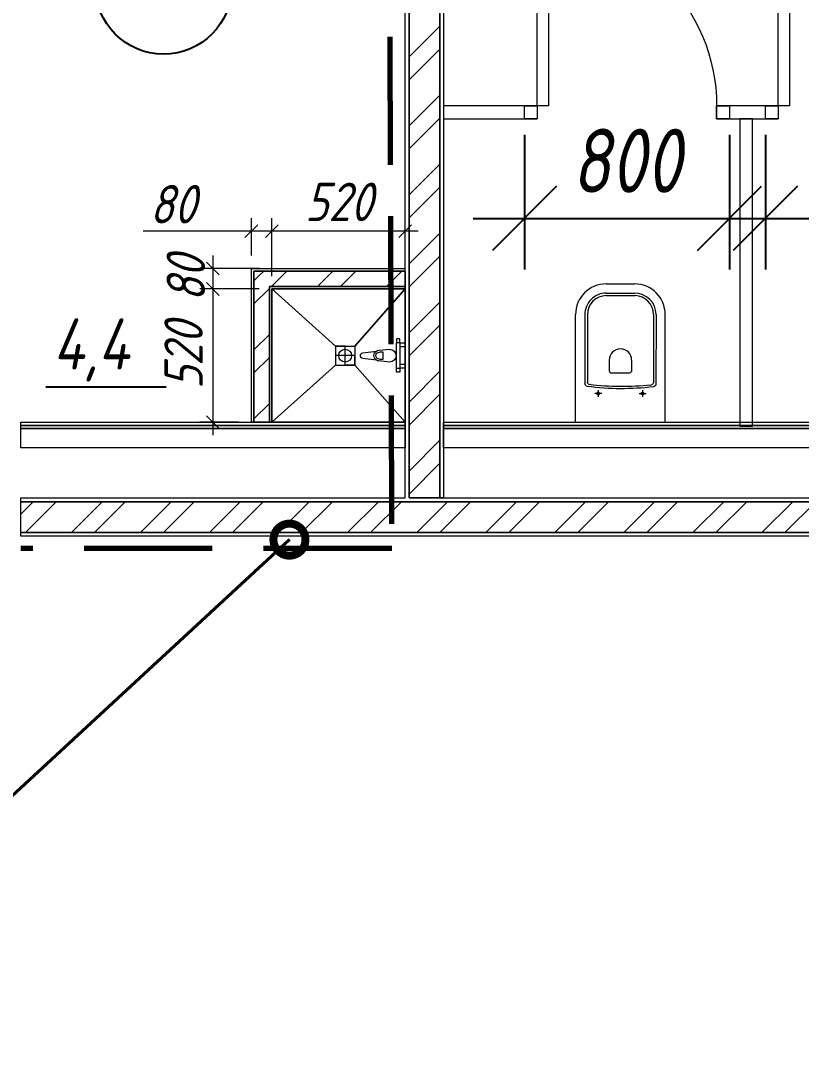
# Model space of a CAD drawing. Header units: millimetres. Extents: x -85420 to 1195317, y -69347 to 470418.
# Drawn here: x 484146 to 487192, y 49186 to 53223 of the extents above; entities that cross this region are included whole.
import ezdxf
from ezdxf import colors
from ezdxf.entities.mleader import LeaderData, LeaderLine
from ezdxf.enums import TextEntityAlignment as Align
from ezdxf.math import Vec2, Vec3

# ---------------------------------------------------------------- set-up
doc = ezdxf.new("R2010")
doc.units = ezdxf.units.MM
doc.linetypes.add('ГОСТ 2.303 4', pattern=[7, 5, -2, 0])
for name, color, linetype, lineweight in [('!М_Двери', 7, 'Continuous', 15), ('!ТХ_САНТЕХНИКА', 4, 'Continuous', 5), ('+АР_Сантехника', 130, 'Continuous', 9), ('СПДС_+АР_Стены', 250, 'Continuous', 20), ('СПДС_РАЗМЕРЫ', 252, 'Continuous', 0), ('ЭКСПЛИКАЦИЯ', 7, 'Continuous', 5)]:
    doc.layers.add(name, color=color, linetype=linetype, lineweight=lineweight)
doc.layers.add('ПБ_граница', color=7, linetype='ГОСТ 2.303 4', lineweight=40, true_color=0xdb0000)
doc.styles.add('RomanS', font='romans.shx', dxfattribs={"width": 0.8, "oblique": 15})
doc.styles.add('ГОСТ 2.304', font='CS_Gost2304.shx', dxfattribs={"oblique": 10})
doc.dimstyles.new('MM', dxfattribs={"dimtxt": 150, "dimasz": 50, "dimexe": 50, "dimexo": 50, "dimgap": 30, "dimtad": 1, "dimdec": 0, "dimrnd": 50, "dimzin": 0, "dimdsep": 46, "dimtxsty": 'RomanS', "dimblk": 'OBLIQUE', "dimcen": 1, "dimdle": 50, "dimclrd": 256, "dimclre": 256, "dimclrt": 256, "dimadec": 0, "dimazin": 0, "dimtfac": 1, "dimtdec": 0, "dimtmove": 0, "dimatfit": 0, "dimldrblk": 'OPEN30', "dimfxl": 5, "dimtolj": 1, "dimtzin": 0, "dimlwd": -1, "dimlwe": -1, "dimarcsym": 1})
doc.dimstyles.new('СПДС', dxfattribs={"dimscale": 100, "dimtxt": 2.5, "dimasz": 2.5, "dimexe": 2, "dimexo": 0.625, "dimgap": 1, "dimtad": 1, "dimdec": 0, "dimrnd": 5, "dimtxsty": 'ГОСТ 2.304', "dimblk": 'OBLIQUE', "dimblk1": 'OBLIQUE', "dimblk2": 'OBLIQUE', "dimcen": 2.5, "dimdle": 2, "dimadec": 0, "dimazin": 2, "dimtfac": 0.75, "dimtdec": 4, "dimtmove": 1, "dimatfit": 3, "dimfxl": 1, "dimtfill": 1, "dimtolj": 1, "dimarcsym": 1})
pattern_1 = [(45, (0, 0), (0, -269.40768), []), (45, (5792.26, -5971.88), (-269.40768, 0), [])]

# ---------------------------------------------------------------- blocks, each defined once
blk = doc.blocks.new('_Oblique')
at = {"color": 0, "linetype": 'ByBlock', "lineweight": -2}
blk.add_line((-0.5, -0.5), (0.5, 0.5), dxfattribs=at)
blk = doc.blocks.new('*D369')
at = {"layer": 'Defpoints', "color": 0, "ltscale": 100, "transparency": 16777216}
for p in [(485126.4, 52176.5), (484895.7, 51656.5), (485046.4, 51656.5)]:
    blk.add_point(p, dxfattribs=at)
at = {"layer": 'СПДС_РАЗМЕРЫ', "transparency": 16777216}
for p, q in [((484895.7, 52226.5), (484895.7, 51606.5)), ((485076.4, 52176.5), (484845.7, 52176.5)), ((484996.4, 51656.5), (484845.7, 51656.5))]:
    blk.add_line(p, q, dxfattribs=at)
at = {"layer": 'СПДС_РАЗМЕРЫ', "ltscale": 100, "transparency": 16777216, "xscale": 50, "yscale": 50, "zscale": 50}
for p, rotation in [((484895.7, 52176.5), 90), ((484895.7, 51656.5), 270)]:
    blk.add_blockref('_Oblique', p, dxfattribs=dict(at, rotation=rotation))
at = {"layer": 'СПДС_РАЗМЕРЫ', "ltscale": 100, "transparency": 16777216, "insert": (484781.8, 51916.5), "char_height": 150, "attachment_point": 5, "rotation": 90, "style": 'RomanS'}
blk.add_mtext('\\A1;520', dxfattribs=at)
blk = doc.blocks.new('_OPEN30')
at = {"color": 0, "linetype": 'ByBlock', "lineweight": -2}
for p, q in [((-1, 0.267949), (0, 0)), ((0, 0), (-1, -0.267949)), ((0, 0), (-1, 0))]:
    blk.add_line(p, q, dxfattribs=at)
blk = doc.blocks.new('*D368')
at = {"layer": 'Defpoints', "color": 0, "ltscale": 100, "transparency": 16777216}
for p in [(485126.4, 52256.5), (484895.7, 52176.5), (485126.4, 52176.5)]:
    blk.add_point(p, dxfattribs=at)
at = {"layer": 'СПДС_РАЗМЕРЫ', "transparency": 16777216}
for p, q in [((484895.7, 52306.5), (484895.7, 52126.5)), ((485076.4, 52256.5), (484845.7, 52256.5)), ((485076.4, 52176.5), (484845.7, 52176.5))]:
    blk.add_line(p, q, dxfattribs=at)
at = {"layer": 'СПДС_РАЗМЕРЫ', "ltscale": 100, "transparency": 16777216, "xscale": 50, "yscale": 50, "zscale": 50}
for p, rotation in [((484895.7, 52256.5), 90), ((484895.7, 52176.5), 270)]:
    blk.add_blockref('_Oblique', p, dxfattribs=dict(at, rotation=rotation))
at = {"layer": 'СПДС_РАЗМЕРЫ', "ltscale": 100, "transparency": 16777216, "insert": (484790.7, 52216.5), "char_height": 150, "attachment_point": 5, "rotation": 90, "style": 'RomanS'}
blk.add_mtext('\\A1;80', dxfattribs=at)
blk = doc.blocks.new('*D367')
at = {"layer": 'Defpoints', "color": 0, "ltscale": 100, "transparency": 16777216}
for p in [(485046.4, 52402.3), (485046.4, 52256.5), (485126.4, 52176.5)]:
    blk.add_point(p, dxfattribs=at)
at = {"layer": 'СПДС_РАЗМЕРЫ', "transparency": 16777216}
for p, q in [((485046.4, 52306.5), (485046.4, 52452.3)), ((485126.4, 52226.5), (485126.4, 52452.3)), ((485046.4, 52402.3), (484624.5, 52402.3)), ((485046.4, 52402.3), (484624.5, 52402.3)), ((485176.4, 52402.3), (484996.4, 52402.3))]:
    blk.add_line(p, q, dxfattribs=at)
at = {"layer": 'СПДС_РАЗМЕРЫ', "ltscale": 100, "transparency": 16777216, "xscale": 50, "yscale": 50, "zscale": 50}
blk.add_blockref('_Oblique', (485046.4, 52402.3), dxfattribs=at)
at = {"layer": 'СПДС_РАЗМЕРЫ', "ltscale": 100, "transparency": 16777216, "xscale": 50, "yscale": 50, "zscale": 50, "rotation": 180}
blk.add_blockref('_Oblique', (485126.4, 52402.3), dxfattribs=at)
at = {"layer": 'СПДС_РАЗМЕРЫ', "ltscale": 100, "transparency": 16777216, "insert": (484739, 52507.3), "char_height": 150, "attachment_point": 5, "style": 'RomanS'}
blk.add_mtext('\\A1;80', dxfattribs=at)
blk = doc.blocks.new('*D366')
at = {"layer": 'Defpoints', "color": 0, "ltscale": 100, "transparency": 16777216}
for p in [(485126.4, 52402.3), (485126.4, 52176.5), (485646.4, 52186.5)]:
    blk.add_point(p, dxfattribs=at)
at = {"layer": 'СПДС_РАЗМЕРЫ', "transparency": 16777216}
for p, q in [((485126.4, 52226.5), (485126.4, 52452.3)), ((485646.4, 52236.5), (485646.4, 52452.3)), ((485696.4, 52402.3), (485076.4, 52402.3))]:
    blk.add_line(p, q, dxfattribs=at)
at = {"layer": 'СПДС_РАЗМЕРЫ', "ltscale": 100, "transparency": 16777216, "xscale": 50, "yscale": 50, "zscale": 50, "rotation": 180}
blk.add_blockref('_Oblique', (485126.4, 52402.3), dxfattribs=at)
at = {"layer": 'СПДС_РАЗМЕРЫ', "ltscale": 100, "transparency": 16777216, "xscale": 50, "yscale": 50, "zscale": 50}
blk.add_blockref('_Oblique', (485646.4, 52402.3), dxfattribs=at)
at = {"layer": 'СПДС_РАЗМЕРЫ', "ltscale": 100, "transparency": 16777216, "insert": (485386.4, 52516.3), "char_height": 150, "attachment_point": 5, "style": 'RomanS'}
blk.add_mtext('\\A1;520', dxfattribs=at)
blk = doc.blocks.new('смеситель короткий')
for p, q in [((42, 21), (0, 25)), ((24.9, 13.6), (39.8, 13.6)), ((24.9, -13.6), (24.9, 13.6)), ((104.4, 11.1), (51.5, 17.7)), ((0, -25), (42, -21)), ((39.8, -13.6), (24.9, -13.6)), ((51.5, -17.7), (104.4, -11.1))]:
    blk.add_line(p, q)
for centre, major_axis, start_param, end_param in [((0, 0), (-17.7, 17.7), -0.785398, 2.356194), ((39.8, 0), (9.62, 9.62), 3.926991, 7.068583), ((40.1, 0), (-14.9, 14.9), -1.35736, -0.875625), ((40.1, 0), (14.9, 14.9), 4.498953, 6.496621), ((103, 0), (7.91, 7.91), 4.051589, 6.943986), ((40.1, 0), (14.9, 14.9), 4.017217, 4.498953)]:
    blk.add_ellipse(centre, major_axis=major_axis, ratio=1, start_param=start_param, end_param=end_param)
blk = doc.blocks.new('*D300')
at = {"layer": 'Defpoints', "color": 0, "ltscale": 100, "transparency": 16777216}
for p in [(487051.4, 52840.6), (487851.4, 52840.6), (487851.4, 52452)]:
    blk.add_point(p, dxfattribs=at)
at = {"layer": 'СПДС_РАЗМЕРЫ', "color": 0, "lineweight": -2, "ltscale": 100, "transparency": 16777216}
for p, q in [((487051.4, 52778.1), (487051.4, 52252)), ((487851.4, 52778.1), (487851.4, 52252)), ((486851.4, 52452), (488051.4, 52452))]:
    blk.add_line(p, q, dxfattribs=at)
at = {"layer": 'СПДС_РАЗМЕРЫ', "color": 0, "lineweight": -2, "ltscale": 100, "transparency": 16777216, "xscale": 250, "yscale": 250, "zscale": 250, "rotation": 180}
blk.add_blockref('_Oblique', (487051.4, 52452), dxfattribs=at)
at = {"layer": 'СПДС_РАЗМЕРЫ', "color": 0, "lineweight": -2, "ltscale": 100, "transparency": 16777216, "xscale": 250, "yscale": 250, "zscale": 250}
blk.add_blockref('_Oblique', (487851.4, 52452), dxfattribs=at)
at = {"layer": 'СПДС_РАЗМЕРЫ', "color": 0, "ltscale": 100, "transparency": 16777216, "insert": (487451.4, 52677), "char_height": 250, "attachment_point": 5, "style": 'ГОСТ 2.304', "bg_fill": 3, "box_fill_scale": 1.1, "bg_fill_color": 256, "bg_fill_true_color": 13158600, "bg_fill_transparency": 0}
blk.add_mtext('\\A1;800', dxfattribs=at)
blk = doc.blocks.new('*D299')
at = {"layer": 'Defpoints', "color": 0, "ltscale": 100, "transparency": 16777216}
for p in [(486111.4, 52840.6), (486911.4, 52840.6), (486911.4, 52452)]:
    blk.add_point(p, dxfattribs=at)
at = {"layer": 'СПДС_РАЗМЕРЫ', "color": 0, "lineweight": -2, "ltscale": 100, "transparency": 16777216}
for p, q in [((486111.4, 52778.1), (486111.4, 52252)), ((486911.4, 52778.1), (486911.4, 52252)), ((485911.4, 52452), (487111.4, 52452))]:
    blk.add_line(p, q, dxfattribs=at)
at = {"layer": 'СПДС_РАЗМЕРЫ', "color": 0, "lineweight": -2, "ltscale": 100, "transparency": 16777216, "xscale": 250, "yscale": 250, "zscale": 250, "rotation": 180}
blk.add_blockref('_Oblique', (486111.4, 52452), dxfattribs=at)
at = {"layer": 'СПДС_РАЗМЕРЫ', "color": 0, "lineweight": -2, "ltscale": 100, "transparency": 16777216, "xscale": 250, "yscale": 250, "zscale": 250}
blk.add_blockref('_Oblique', (486911.4, 52452), dxfattribs=at)
at = {"layer": 'СПДС_РАЗМЕРЫ', "color": 0, "ltscale": 100, "transparency": 16777216, "insert": (486511.4, 52677), "char_height": 250, "attachment_point": 5, "style": 'ГОСТ 2.304', "bg_fill": 3, "box_fill_scale": 1.1, "bg_fill_color": 256, "bg_fill_true_color": 13158600, "bg_fill_transparency": 0}
blk.add_mtext('\\A1;800', dxfattribs=at)
blk = doc.blocks.new('_DotSmall')
at = {"color": 0, "linetype": 'ByBlock', "const_width": 0.5}
blk.add_lwpolyline([(-0.0625, 0, 1), (0.0625, 0, 1)], format="xyb", close=True, dxfattribs=at)
blk = doc.blocks.new('*U90')
for p, q in [((-700, 0), (-700, -50)), ((0, 0), (0, -50))]:
    blk.add_line(p, q)
blk.add_lwpolyline([(0, 0), (0, 700), (-43.75, 700), (-43.75, 0)], close=True)
blk.add_arc((0, 0), 700, 90, 180)
blk = doc.blocks.new('унитаз поликлиники')
for p, q in [((0, 175), (0, -175)), ((0, 175), (420, 175)), ((420, 138.7), (149.6, 138.7)), ((420, 129), (156.8, 128.7)), ((125.6, 86.7), (99.5, 86.7)), ((112.4, 73.1), (112.4, 100.2)), ((242.4, 43.7), (201.9, 43.7)), ((494, 57.1), (494, -57.1)), ((504, 55), (504, -55)), ((540, 55), (540, -55)), ((191.9, -33.7), (191.9, 33.7)), ((112.3, -73), (112.3, -100.1)), ((242.4, -43.7), (201.9, -43.7)), ((125.5, -86.5), (99.4, -86.5)), ((420, -139), (147.9, -138.7)), ((420, -129), (155.2, -128.7)), ((0, -175), (420, -175))]:
    blk.add_line(p, q)
for centre, radius, start, end in [((420, 55), 120, 0, 90), ((420.5, 55.2), 83.5, 359.8619, 90.3335), ((420, 55), 74, 0, 90), ((242.4, 0), 43.7, 270, 90), ((420, -55), 120, 270, 0), ((420, -55), 84, 270, 0), ((420, -55), 74, 270, 358.4018)]:
    blk.add_arc(centre, radius, start, end)
at = {"extrusion": (0, 0, -1)}
for centre, major_axis, ratio, start_param, end_param in [((1158.1, 0), (-731, -726.4), 0.993775, 0.659849, 0.910919), ((984.1, 0), (-23.4, -941.4), 0.89728, 1.422258, 1.677847), ((149.5, 127.3), (-5.6, -10.5), 0.821373, 1.269211, 2.570669), ((154.4, 119.8), (-5.61, -7.72), 0.798093, 1.232924, 2.686723), ((112.4, 86.8), (3.55, 3.55), 1, 5.504025, 11.78721), ((201.9, -33.5), (4.12, -9.49), 0.964797, 0.42926, 1.943413), ((155.2, -117.5), (5.3, -10.4), 0.842984, 0.549902, 1.8819), ((147.9, -127.5), (5.4, -10.4), 0.836443, 0.56114, 1.877577)]:
    blk.add_ellipse(centre, major_axis=major_axis, ratio=ratio, start_param=start_param, end_param=end_param, dxfattribs=at)
for centre, major_axis, ratio, start_param, end_param in [((201.9, 33.5), (4.12, 9.49), 0.964797, 0.42926, 1.943413), ((112.3, -86.6), (3.54, -3.55), 1, 5.504025, 11.78721)]:
    blk.add_ellipse(centre, major_axis=major_axis, ratio=ratio, start_param=start_param, end_param=end_param)

msp = doc.modelspace()

# ---------------------------------------------------------------- hatches: boundary and pattern name
at = {"layer": 'СПДС_+АР_Стены', "lineweight": 15, "ltscale": 100}
h = msp.add_hatch(dxfattribs=at)
h.set_pattern_fill('КИРПИЧ', color=1, scale=20, style=0, pattern_type=2)
h.set_pattern_definition(pattern_1)
h.paths.add_polyline_path([(485661.4, 51361.4), (485661.4, 54606.2), (485781.4, 54606.2), (485781.4, 51361.4)], flags=0)
h = msp.add_hatch(dxfattribs=at)
h.set_pattern_fill('КИРПИЧ', color=1, scale=20, style=0, pattern_type=2)
h.set_pattern_definition(pattern_1)
h.paths.add_polyline_path([(485056.4, 52246.5), (485646.4, 52246.5), (485646.4, 52186.5), (485116.4, 52186.5)], flags=0)
h = msp.add_hatch(dxfattribs=at)
h.set_pattern_fill('КИРПИЧ', color=1, scale=20, style=0, pattern_type=2)
h.set_pattern_definition(pattern_1)
h.paths.add_polyline_path([(485056.4, 51656.5), (485056.4, 52246.5), (485116.4, 52186.5), (485116.4, 51656.5)], flags=0)
h = msp.add_hatch(dxfattribs=at)
h.set_pattern_fill('КИРПИЧ', color=1, scale=20, style=0, pattern_type=2)
h.set_pattern_definition(pattern_1)
h.paths.add_polyline_path([(484146.4, 51346.4), (490346.4, 51346.4), (490346.4, 51226.4), (484146.4, 51226.4)], flags=0)

# ---------------------------------------------------------------- linework, layer by layer
at = {"layer": '!ТХ_САНТЕХНИКА', "ltscale": 75}
for p, q in [((485610.8, 51966, 0), (485610.8, 51925.4, 0)), ((485626.5, 51966, 0), (485610.8, 51966, 0)), ((485612.2, 51981.7, 0), (485612.1, 51966, 0)), ((485625.2, 51981.6, 0), (485612.2, 51981.7, 0)), ((485625.2, 51966, 0), (485625.2, 51981.6, 0)), ((485626.3, 51867, 0), (485626.5, 51966, 0)), ((485626.5, 51966, 0), (485646.4, 51966, 0)), ((485646.4, 51966, 0), (485646.4, 51950.3, 0)), ((485610.8, 51925.4, 0), (485610.6, 51867, 0)), ((485646.4, 51950.3, 0), (485626.4, 51950.4, 0)), ((485626.3, 51882.6, 0), (485646.4, 51882.6, 0)), ((485646.4, 51882.6, 0), (485646.4, 51867, 0)), ((485610.6, 51867, 0), (485626.3, 51867, 0)), ((485611.9, 51851.4, 0), (485611.9, 51867, 0)), ((485624.9, 51851.4, 0), (485611.9, 51851.4, 0)), ((485625, 51867, 0), (485624.9, 51851.4, 0)), ((485646.4, 51867, 0), (485626.3, 51867, 0))]:
    msp.add_line(p, q, dxfattribs=at)
at = {"layer": '!ТХ_САНТЕХНИКА', "ltscale": 75, "elevation": 0}
msp.add_lwpolyline([(485126.4, 52176.5), (485374.8, 51954), (485374.8, 51879), (485126.4, 51656.5), (485374.8, 51879), (485449.4, 51879), (485646.4, 51656.5), (485449.4, 51879), (485412.1, 51879), (485412.1, 51954), (485374.8, 51954), (485449.4, 51954), (485646.4, 52176.5), (485449.4, 51954), (485449.4, 51879), (485449.4, 51916.5), (485374.8, 51916.5)], dxfattribs=at)
msp.add_lwpolyline([(485126.4, 52176.5), (485646.4, 52176.5), (485646.4, 51656.5), (485126.4, 51656.5)], close=True, dxfattribs=at)
at = {"layer": '!ТХ_САНТЕХНИКА', "ltscale": 75}
msp.add_circle((485412.1, 51916.5), 25, dxfattribs=at)
at = {"layer": 'ПБ_граница', "color": 1, "lineweight": 70, "ltscale": 100, "true_color": 0xff0404, "elevation": 0}
msp.add_lwpolyline([(490346.4, 58760.7), (485566.4, 58760.7), (485593.8, 51163.5), (484146.4, 51163.5)], dxfattribs=at)
at = {"layer": 'СПДС_+АР_Стены', "ltscale": 100}
for points in [[(485646.4, 52256.5), (485646.4, 54606.2), (485661.4, 54606.2), (485661.4, 51361.4)], [(485046.4, 52256.5), (485646.4, 52256.5)], [(485056.4, 52246.5), (485056.4, 51656.5), (485049.5, 51656.5), (485046.4, 51656.5), (485046.4, 52256.5)], [(485056.4, 52246.5), (485646.4, 52246.5), (485646.4, 52186.5), (485116.4, 52186.5)], [(485646.4, 52246.5), (485056.4, 52246.5)], [(485116.4, 52186.5), (485116.4, 51656.5), (485056.4, 51656.5), (485056.4, 52246.5)], [(485646.4, 51361.4), (485646.4, 51631.5), (485646.4, 51631.5), (485646.4, 51656.5), (485646.4, 51656.5), (485646.4, 52176.5), (485646.4, 52176.5), (485646.4, 52246.5), (485646.4, 52246.5)], [(485116.4, 52186.5), (485646.4, 52186.5), (485646.4, 52176.5), (485126.4, 52176.5)], [(485126.4, 52176.5), (485126.4, 51656.5), (485116.4, 51656.5), (485116.4, 52186.5)], [(485661.4, 51361.4), (485661.4, 51361.4), (485796.4, 51361.4), (485796.4, 51361.4), (488876.4, 51361.4), (488876.4, 51346.4), (484146.4, 51346.4), (484146.4, 51361.4), (485646.4, 51361.4)]]:
    msp.add_lwpolyline(points, dxfattribs=at)
for points in [[(485661.4, 51361.4), (485661.4, 54606.2), (485781.4, 54606.2), (485781.4, 51361.4), (485661.4, 51361.4)], [(485781.4, 51361.4), (485781.4, 54606.2), (485796.4, 54606.2), (485796.4, 51361.4), (485781.4, 51361.4)], [(484146.4, 51656.5), (485646.4, 51656.5), (485646.4, 51644), (484146.4, 51644)], [(484146.4, 51644), (485646.4, 51644), (485646.4, 51631.5), (484146.4, 51631.5)], [(484146.4, 51631.5), (485646.4, 51631.5), (485646.4, 51556.5), (484146.4, 51556.5), (484146.4, 51631.5)], [(485796.4, 51656.5), (488876.4, 51656.5), (488876.4, 51644), (485796.4, 51644)], [(485796.4, 51644), (488876.4, 51644), (488876.4, 51631.5), (485796.4, 51631.5)], [(485796.4, 51631.5), (488876.4, 51631.5), (488876.4, 51556.5), (485796.4, 51556.5)], [(484146.4, 51346.4), (490346.4, 51346.4), (490346.4, 51226.4), (484146.4, 51226.4), (484146.4, 51346.4)], [(484146.4, 51226.4), (490346.4, 51226.4), (490346.4, 51211.4), (484146.4, 51211.4), (484146.4, 51226.4)]]:
    msp.add_lwpolyline(points, close=True, dxfattribs=at)
at = {"layer": 'СПДС_+АР_Стены', "color": 0, "ltscale": 100, "elevation": 0}
for points in [[(486161.4, 52890.6), (485796.4, 52890.6), (485796.4, 52840.6), (486161.4, 52840.6)], [(486111.4, 52890.6), (486161.4, 52890.6), (486161.4, 52840.6), (486111.4, 52840.6), (486111.4, 52840.6), (486111.4, 52890.6)], [(487101.9, 52890.6), (486860.8, 52890.6)], [(486861.4, 52890.6), (486911.4, 52890.6), (486911.4, 52840.6), (486861.4, 52840.6), (486861.4, 52840.6), (486861.4, 52890.6)], [(487051.4, 52890.6), (487101.4, 52890.6), (487101.4, 52840.6), (487051.4, 52840.6), (487051.4, 52840.6), (487051.4, 52890.6)], [(486860.8, 52840.6), (487101.9, 52840.6)]]:
    msp.add_lwpolyline(points, dxfattribs=at)
msp.add_lwpolyline([(486951.4, 51640.6), (487001.4, 51640.6), (487001.4, 52840.6), (486951.4, 52840.6)], close=True, dxfattribs=at)
at = {"layer": 'ЭКСПЛИКАЦИЯ', "linetype": 'Continuous', "lineweight": 25, "ltscale": 100}
msp.add_line((484244.1, 51795.2), (484714.1, 51795.2), dxfattribs=at)
msp.add_circle((484704, 53359.7), 266.7, dxfattribs=at)

# ---------------------------------------------------------------- block references
at = {"layer": '!М_Двери', "color": 0, "ltscale": 100, "xscale": -1}
for p in [(486161.4, 52890.6, 0), (487101.4, 52890.6, 0)]:
    msp.add_blockref('*U90', p, dxfattribs=at)
at = {"layer": '!ТХ_САНТЕХНИКА', "ltscale": 100, "xscale": -1}
msp.add_blockref('смеситель короткий', (485585.7, 51916.5, 0), dxfattribs=at)
at = {"layer": '+АР_Сантехника', "rotation": 90.00000000000001}
msp.add_blockref('унитаз поликлиники', (486486, 51656.5, 0), dxfattribs=at)

# ---------------------------------------------------------------- texts
at = {"layer": 'ЭКСПЛИКАЦИЯ', "linetype": 'Continuous', "lineweight": 25, "ltscale": 100, "style": 'ГОСТ 2.304', "oblique": 10}
msp.add_text('4,4', height=200, dxfattribs=at).set_placement((484274.1, 52061.9), align=Align.TOP_LEFT)

# ---------------------------------------------------------------- dimensions: what is measured, and where the dimension line sits
at = {"layer": 'СПДС_РАЗМЕРЫ'}
dim = msp.add_linear_dim(base=(485046.4, 52402.3, 0), p1=(485126.4, 52176.5, 0), p2=(485046.4, 52256.5, 0), text='80', dimstyle='MM', dxfattribs=at)
dim.commit()
dim.dimension.update_dxf_attribs({"geometry": '*D367', "text_midpoint": (484739, 52402.3, 0), "dimtype": 160})
dim = msp.add_linear_dim(base=(485126.4, 52402.3, 0), p1=(485646.4, 52186.5, 0), p2=(485126.4, 52176.5, 0), text='520', dimstyle='MM', dxfattribs=at)
dim.commit()
dim.dimension.update_dxf_attribs({"geometry": '*D366', "text_midpoint": (485386.4, 52516.3, 0)})
dim = msp.add_linear_dim(base=(484895.7, 52176.5, 0), p1=(485126.4, 52256.5, 0), p2=(485126.4, 52176.5, 0), angle=90, text='80', dimstyle='MM', dxfattribs=at)
dim.commit()
dim.dimension.update_dxf_attribs({"geometry": '*D368', "text_midpoint": (484895.7, 52216.5, 0), "dimtype": 160})
dim = msp.add_linear_dim(base=(484895.7, 51656.5, 0), p1=(485126.4, 52176.5, 0), p2=(485046.4, 51656.5, 0), angle=90, text='520', dimstyle='MM', dxfattribs=at)
dim.commit()
dim.dimension.update_dxf_attribs({"geometry": '*D369', "text_midpoint": (484781.8, 51916.5, 0)})

# ---------------------------------------------------------------- leaders
at = {"layer": 'ПБ_граница', "linetype": 'ByBlock', "lineweight": 0, "ltscale": 70}
ml = msp.add_multileader_mtext('Standard', dxfattribs=at)
ml.set_content('Граница пожарной зоны ', color=256, style='ГОСТ 2.304')
ml.set_leader_properties(color=256, lineweight=-1)
ml.set_arrow_properties(name='DOTSMALL')
ml.build(insert=Vec2(0, 0))
ml.multileader.update_dxf_attribs({"text_left_attachment_type": 6, "text_right_attachment_type": 6, "dogleg_length": 173.1, "arrow_head_size": 250, "scale": 100})
ctx = ml.context
ctx.base_point, ctx.scale, ctx.char_height, ctx.arrow_head_size, ctx.landing_gap_size, ctx.plane_origin = Vec3(450273, 51533, 0), 100, 250, 250, 200, Vec3(406909.5, 65636.9, 0)
ctx.left_attachment, ctx.right_attachment = 6, 6
notes = []
notes.append((ctx, [(0, (1, 1, 0), (450099.9, 51533, 0), (1, 0), 173.1, [(3, [(448218.2, 55394.9, 0)], 0, [])])]))
ctx.mtext.insert, ctx.mtext.width, ctx.mtext.defined_height, ctx.mtext.line_spacing_factor, ctx.mtext.flow_direction = Vec3(450473, 51845.5, 0), 7160.099, 981, 0.768, 5
at = {"layer": 'ПБ_граница', "linetype": 'ByBlock', "ltscale": 70}
ml = msp.add_multileader_mtext('Standard', dxfattribs=at)
ml.set_content('Граница пожарной зоны ', color=256, style='ГОСТ 2.304')
ml.set_leader_properties(color=256, lineweight=-1)
ml.set_arrow_properties(name='DOTSMALL')
ml.build(insert=Vec2(0, 0))
ml.multileader.update_dxf_attribs({"text_left_attachment_type": 6, "text_right_attachment_type": 6, "dogleg_length": 173.1, "arrow_head_size": 250, "scale": 100})
ctx = ml.context
ctx.base_point, ctx.scale, ctx.char_height, ctx.arrow_head_size, ctx.landing_gap_size, ctx.plane_origin = Vec3(477990.1, 48649.7, 0), 100, 250, 250, 200, Vec3(527576.5, 62301.7, 0)
ctx.left_attachment, ctx.right_attachment = 6, 6
notes.append((ctx, [(0, (1, 1, 0), (482435.1, 48649.7, 0), (-1, 0), 173.1, [(3, [(485194.9, 51198.5, 0)], 0, [])])]))
ctx.mtext.insert, ctx.mtext.width, ctx.mtext.defined_height, ctx.mtext.line_spacing_factor, ctx.mtext.flow_direction = Vec3(478206.1, 48962.2, 0), 7160.099, 981, 0.768, 5
for ctx, leaders in notes:
    for number, flags, end, landing, length, lines in leaders:
        leader = LeaderData()
        leader.index, (leader.has_last_leader_line, leader.has_dogleg_vector, leader.attachment_direction) = number, flags
        leader.last_leader_point, leader.dogleg_vector, leader.dogleg_length = Vec3(end), Vec3(landing), length
        for number, points, colour, breaks in lines:
            line = LeaderLine()
            line.index, line.vertices, line.color, line.breaks = number, Vec3.list(points), colors.encode_raw_color(colour), breaks
            leader.lines.append(line)
        ctx.leaders.append(leader)

# ---------------------------------------------------------------- next in the draw order: dimensions: what is measured, and where the dimension line sits
at = {"layer": 'СПДС_РАЗМЕРЫ', "ltscale": 100}
dim = msp.add_linear_dim(base=(486911.4, 52452, 0), p1=(486111.4, 52840.6, 0), p2=(486911.4, 52840.6, 0), dimstyle='СПДС', dxfattribs=at)
dim.commit()
dim.dimension.update_dxf_attribs({"geometry": '*D299', "text_midpoint": (486511.4, 52677, 0)})

# ---------------------------------------------------------------- next in the draw order: dimensions: what is measured, and where the dimension line sits
dim = msp.add_linear_dim(base=(487851.4, 52452, 0), p1=(487051.4, 52840.6, 0), p2=(487851.4, 52840.6, 0), dimstyle='СПДС', dxfattribs=at)
dim.commit()
dim.dimension.update_dxf_attribs({"geometry": '*D300', "text_midpoint": (487451.4, 52677, 0)})

doc.saveas('drawing.dxf')
